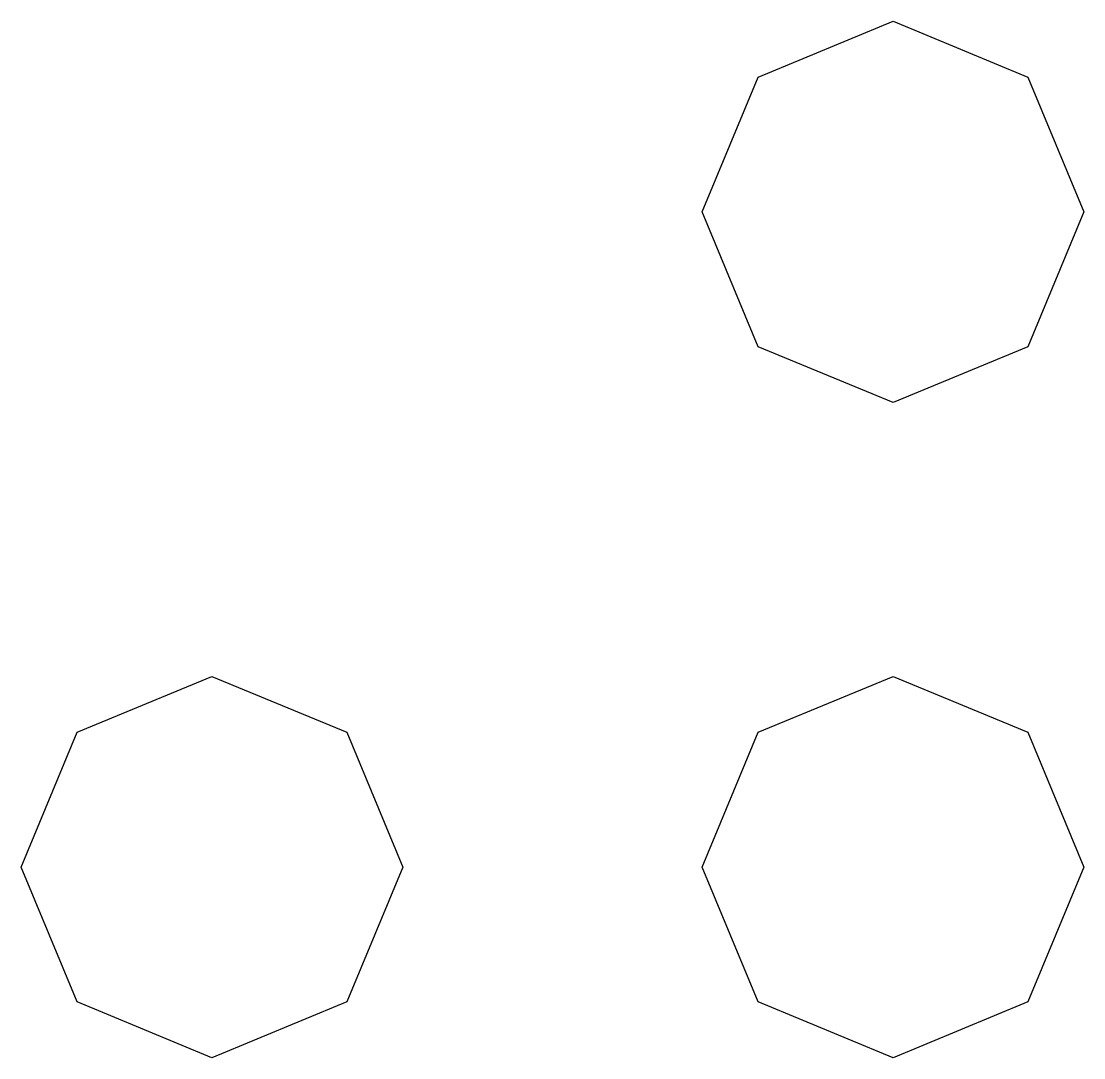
# Model space of a CAD drawing. Extents: x -4.47 to 4.49, y -1.48 to 7.26.
import ezdxf

# ---------------------------------------------------------------- set-up
doc = ezdxf.new("R2010")
doc.units = 0
doc.layers.get('0').update_dxf_attribs({"linetype": 'CONTINUOUS'})

msp = doc.modelspace()

# ---------------------------------------------------------------- linework, layer by layer
at = {"color": 7}
for points in [[(4.489864, 5.653538), (4.018765, 4.516205), (2.881432, 4.045105), (1.744099, 4.516205), (1.273, 5.653538), (1.744099, 6.790871), (2.881432, 7.26197), (4.018765, 6.790871), (4.489864, 5.653538)], [(-1.252441, 0.12794), (-1.72354, -1.009393), (-2.860873, -1.480493), (-3.998206, -1.009393), (-4.469305, 0.12794), (-3.998206, 1.265273), (-2.860873, 1.736372), (-1.72354, 1.265273), (-1.252441, 0.12794)], [(4.489864, 0.12794), (4.018765, -1.009393), (2.881432, -1.480493), (1.744099, -1.009393), (1.273, 0.12794), (1.744099, 1.265273), (2.881432, 1.736372), (4.018765, 1.265273), (4.489864, 0.12794)]]:
    msp.add_lwpolyline(points, dxfattribs=at)

doc.saveas('drawing.dxf')
